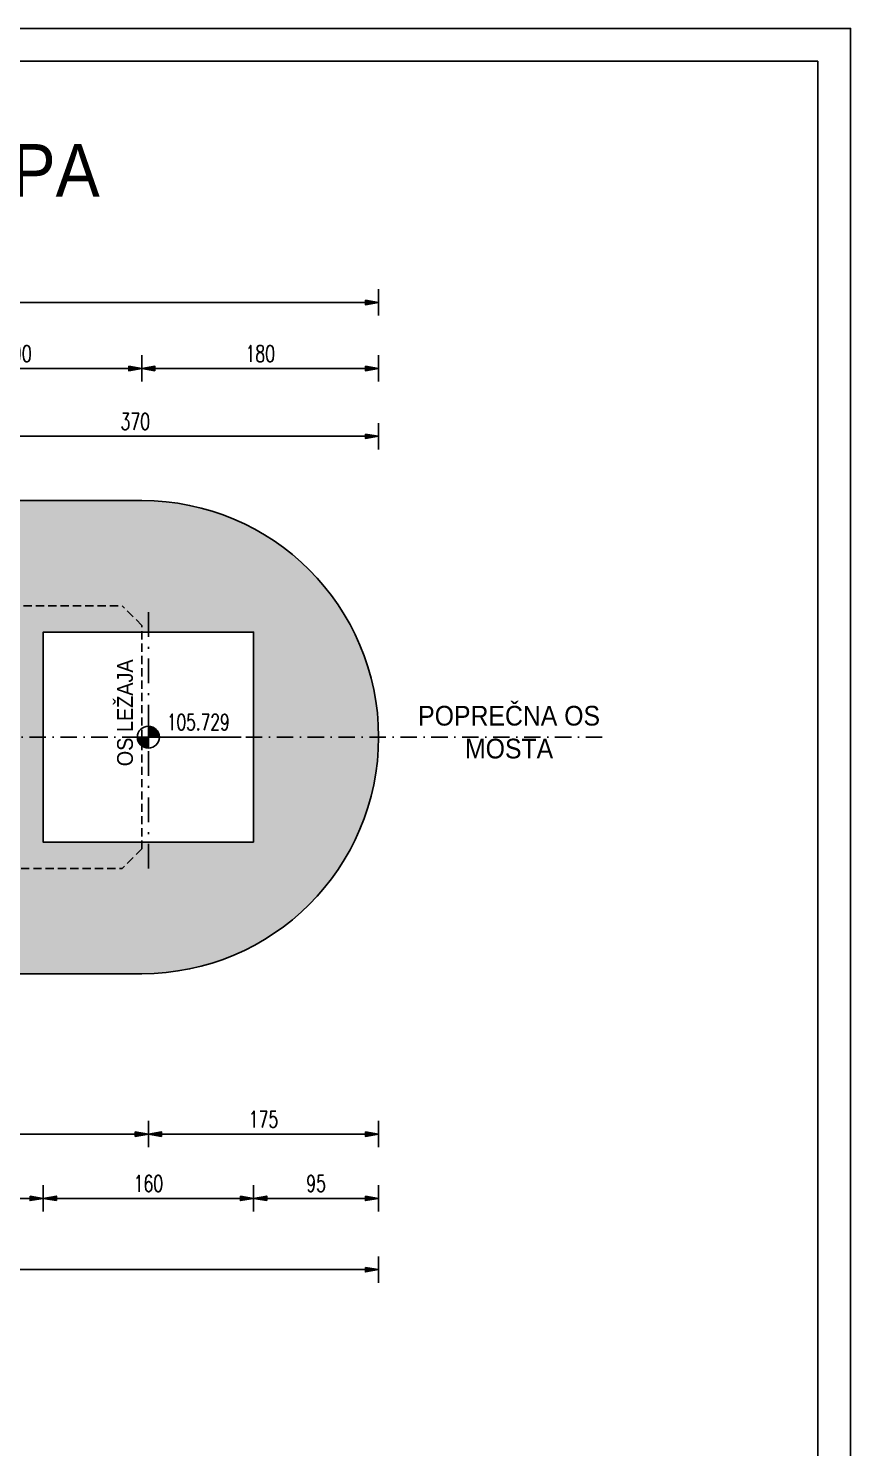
# Model space of a CAD drawing. Extents: x 729 to 13755, y 65128 to 68267.
# Drawn here: x 13130 to 13755, y 66981 to 68061 of the extents above; entities that cross this region are included whole.
import ezdxf
from ezdxf.enums import TextEntityAlignment as Align

# ---------------------------------------------------------------- set-up
doc = ezdxf.new("R2010")
doc.units = 0
doc.header["$LTSCALE"] = 50
doc.header["$PDMODE"] = 34
doc.header["$PDSIZE"] = 5
doc.linetypes.add('CENTER', pattern=[0.47, 0.25, -0.1, 0.02, -0.1])
doc.linetypes.add('HIDDEN2', pattern=[0.1875, 0.125, -0.0625])
doc.layers.get('DEFPOINTS').update_dxf_attribs({"linetype": 'CONTINUOUS'})
for name, color, linetype in [('BETON', 7, 'CONTINUOUS'), ('BETON TANKO', 40, 'CONTINUOUS'), ('KOTE', 4, 'CONTINUOUS'), ('NEVIDLJIVO', 9, 'HIDDEN2'), ('OSI', 2, 'CENTER'), ('POM', 9, 'CONTINUOUS'), ('TANKO', 8, 'CONTINUOUS'), ('TEKST', 7, 'CONTINUOUS')]:
    doc.layers.add(name, color=color, linetype=linetype)
doc.styles.add('KOTE', font='romans.shx', dxfattribs={"width": 0.7})
doc.styles.get("Standard").update_dxf_attribs({"font": 'romans.shx', "width": 0.9})
doc.dimstyles.new('M50', dxfattribs={"dimscale": 100, "dimtxt": 0.125, "dimasz": 0.1, "dimexe": 0.4, "dimexo": 2, "dimgap": 0.05, "dimtad": 1, "dimdec": 1, "dimrnd": 0.01, "dimdsep": 46, "dimtxsty": 'KOTE', "dimblk1": 'S', "dimblk2": 'S', "dimsah": 1, "dimcen": 0.4, "dimdle": 0.4, "dimse1": 1, "dimse2": 1, "dimclrd": 8, "dimclre": 251, "dimclrt": 4, "dimadec": 0, "dimazin": 0, "dimtfac": 1, "dimtdec": 1, "dimtmove": 2, "dimatfit": 3, "dimldrblk": 'S', "dimfxl": 0, "dimtvp": 1, "dimtolj": 1, "dimtzin": 4, "dimarcsym": 0})

# ---------------------------------------------------------------- blocks, each defined once
blk = doc.blocks.new('A$C58DB7958')
at = {"layer": 'TANKO'}
h = blk.add_hatch(color=256, dxfattribs=at)
edge = h.paths.add_edge_path()
edge.add_line((-5.98, 0), (0, 0))
edge.add_line((0, 0), (0, -5.98))
edge.add_arc((0, 0), 5.98, 180, 270, ccw=False)
h = blk.add_hatch(color=256, dxfattribs=at)
edge = h.paths.add_edge_path()
edge.add_line((0, 0), (5.98, 0))
edge.add_arc((0, 0), 5.98, 0, 90)
edge.add_line((0, 5.98), (0, 0))
for p, q in [((-5.98, 0), (0, 0)), ((0, 5.98), (0, 0)), ((0, 0), (0, -5.98)), ((0, 0), (5.98, 0)), ((5.98, 0), (50.34, 0))]:
    blk.add_line(p, q, dxfattribs=at)
for start, end in [(90, 180), (180, 270), (0, 90), (270, 0)]:
    blk.add_arc((0, 0), 5.98, start, end, dxfattribs=at)
blk = doc.blocks.new('S')
at = {"layer": 'KOTE', "color": 9}
blk.add_line((0, 1), (0, -1), dxfattribs=at)
blk.add_lwpolyline([(-1, 0.17), (-1, -0.17), (0, 0)], close=True, dxfattribs=at)
at = {"layer": 'KOTE', "color": 9, "linetype": 'ByBlock'}
blk.add_solid([(-1, 0.17), (-1, -0.17), (0, 0)], dxfattribs=at)
blk = doc.blocks.new('*D796')
at = {"layer": 'DEFPOINTS', "color": 0}
for p in [(13396.6, 67750.4), (13026.6, 67701.5), (13396.6, 67521.5)]:
    blk.add_point(p, dxfattribs=at)
at = {"layer": 'POM', "color": 8, "lineweight": -2}
blk.add_line((13036.6, 67750.4), (13386.6, 67750.4), dxfattribs=at)
at = {"layer": 'POM', "color": 8, "lineweight": -2, "xscale": 10, "yscale": 10, "zscale": 10, "rotation": 180}
blk.add_blockref('S', (13026.6, 67750.4), dxfattribs=at)
at = {"layer": 'POM', "color": 8, "lineweight": -2, "xscale": 10, "yscale": 10, "zscale": 10}
blk.add_blockref('S', (13396.6, 67750.4), dxfattribs=at)
at = {"layer": 'POM', "color": 4, "insert": (13211.6, 67761.6), "char_height": 12.5, "attachment_point": 5, "style": 'KOTE'}
blk.add_mtext('\\A1;370', dxfattribs=at)
blk = doc.blocks.new('*D803')
at = {"layer": 'DEFPOINTS', "color": 0}
for p in [(13216.6, 67802), (13026.6, 67701.5), (13216.6, 67701.5)]:
    blk.add_point(p, dxfattribs=at)
at = {"layer": 'POM', "color": 8, "lineweight": -2}
blk.add_line((13036.6, 67802), (13206.6, 67802), dxfattribs=at)
at = {"layer": 'POM', "color": 8, "lineweight": -2, "xscale": 10, "yscale": 10, "zscale": 10, "rotation": 180}
blk.add_blockref('S', (13026.6, 67802), dxfattribs=at)
at = {"layer": 'POM', "color": 8, "lineweight": -2, "xscale": 10, "yscale": 10, "zscale": 10}
blk.add_blockref('S', (13216.6, 67802), dxfattribs=at)
at = {"layer": 'POM', "color": 4, "insert": (13121.6, 67813.3), "char_height": 12.5, "attachment_point": 5, "style": 'KOTE'}
blk.add_mtext('\\A1;190', dxfattribs=at)
blk = doc.blocks.new('*D804')
at = {"layer": 'DEFPOINTS', "color": 0}
for p in [(13396.6, 67802), (13216.6, 67701.5), (13396.6, 67521.5)]:
    blk.add_point(p, dxfattribs=at)
at = {"layer": 'POM', "color": 8, "lineweight": -2}
blk.add_line((13226.6, 67802), (13386.6, 67802), dxfattribs=at)
at = {"layer": 'POM', "color": 8, "lineweight": -2, "xscale": 10, "yscale": 10, "zscale": 10, "rotation": 180}
blk.add_blockref('S', (13216.6, 67802), dxfattribs=at)
at = {"layer": 'POM', "color": 8, "lineweight": -2, "xscale": 10, "yscale": 10, "zscale": 10}
blk.add_blockref('S', (13396.6, 67802), dxfattribs=at)
at = {"layer": 'POM', "color": 4, "insert": (13306.6, 67813.3), "char_height": 12.5, "attachment_point": 5, "style": 'KOTE'}
blk.add_mtext('\\A1;180', dxfattribs=at)
blk = doc.blocks.new('*D805')
at = {"layer": 'DEFPOINTS', "color": 0}
for p in [(13396.6, 67852.2), (12226.6, 67521.5), (13396.6, 67521.5)]:
    blk.add_point(p, dxfattribs=at)
at = {"layer": 'POM', "color": 8, "lineweight": -2}
blk.add_line((12236.6, 67852.2), (13386.6, 67852.2), dxfattribs=at)
at = {"layer": 'POM', "color": 8, "lineweight": -2, "xscale": 10, "yscale": 10, "zscale": 10, "rotation": 180}
blk.add_blockref('S', (12226.6, 67852.2), dxfattribs=at)
at = {"layer": 'POM', "color": 8, "lineweight": -2, "xscale": 10, "yscale": 10, "zscale": 10}
blk.add_blockref('S', (13396.6, 67852.2), dxfattribs=at)
at = {"layer": 'POM', "color": 4, "insert": (12811.6, 67863.5), "char_height": 12.5, "attachment_point": 5, "style": 'KOTE'}
blk.add_mtext('\\A1;1170', dxfattribs=at)
blk = doc.blocks.new('*D808')
at = {"layer": 'DEFPOINTS', "color": 0}
for p in [(13221.6, 67421.5), (12811.6, 67321.4), (13221.6, 67219.4)]:
    blk.add_point(p, dxfattribs=at)
at = {"layer": 'POM', "color": 8, "lineweight": -2}
blk.add_line((12821.6, 67219.4), (13211.6, 67219.4), dxfattribs=at)
at = {"layer": 'POM', "color": 8, "lineweight": -2, "xscale": 10, "yscale": 10, "zscale": 10, "rotation": 180}
blk.add_blockref('S', (12811.6, 67219.4), dxfattribs=at)
at = {"layer": 'POM', "color": 8, "lineweight": -2, "xscale": 10, "yscale": 10, "zscale": 10}
blk.add_blockref('S', (13221.6, 67219.4), dxfattribs=at)
at = {"layer": 'POM', "color": 4, "insert": (13016.6, 67230.7), "char_height": 12.5, "attachment_point": 5, "style": 'KOTE'}
blk.add_mtext('\\A1;410', dxfattribs=at)
blk = doc.blocks.new('*D809')
at = {"layer": 'DEFPOINTS', "color": 0}
for p in [(13396.6, 67521.5), (13221.6, 67421.5), (13396.6, 67219.4)]:
    blk.add_point(p, dxfattribs=at)
at = {"layer": 'POM', "color": 8, "lineweight": -2}
blk.add_line((13231.6, 67219.4), (13386.6, 67219.4), dxfattribs=at)
at = {"layer": 'POM', "color": 8, "lineweight": -2, "xscale": 10, "yscale": 10, "zscale": 10, "rotation": 180}
blk.add_blockref('S', (13221.6, 67219.4), dxfattribs=at)
at = {"layer": 'POM', "color": 8, "lineweight": -2, "xscale": 10, "yscale": 10, "zscale": 10}
blk.add_blockref('S', (13396.6, 67219.4), dxfattribs=at)
at = {"layer": 'POM', "color": 4, "insert": (13309.1, 67230.7), "char_height": 12.5, "attachment_point": 5, "style": 'KOTE'}
blk.add_mtext('\\A1;175', dxfattribs=at)
blk = doc.blocks.new('*D818')
at = {"layer": 'DEFPOINTS', "color": 0}
for p in [(13141.6, 67441.5), (13026.6, 67341.5), (13141.6, 67170.5)]:
    blk.add_point(p, dxfattribs=at)
at = {"layer": 'POM', "color": 8, "lineweight": -2}
blk.add_line((13036.6, 67170.5), (13131.6, 67170.5), dxfattribs=at)
at = {"layer": 'POM', "color": 8, "lineweight": -2, "xscale": 10, "yscale": 10, "zscale": 10, "rotation": 180}
blk.add_blockref('S', (13026.6, 67170.5), dxfattribs=at)
at = {"layer": 'POM', "color": 8, "lineweight": -2, "xscale": 10, "yscale": 10, "zscale": 10}
blk.add_blockref('S', (13141.6, 67170.5), dxfattribs=at)
at = {"layer": 'POM', "color": 4, "insert": (13084.1, 67181.8), "char_height": 12.5, "attachment_point": 5, "style": 'KOTE'}
blk.add_mtext('\\A1;115', dxfattribs=at)
blk = doc.blocks.new('*D819')
at = {"layer": 'DEFPOINTS', "color": 0}
for p in [(13141.6, 67441.5), (13301.6, 67441.5), (13301.6, 67170.5)]:
    blk.add_point(p, dxfattribs=at)
at = {"layer": 'POM', "color": 8, "lineweight": -2}
blk.add_line((13151.6, 67170.5), (13291.6, 67170.5), dxfattribs=at)
at = {"layer": 'POM', "color": 8, "lineweight": -2, "xscale": 10, "yscale": 10, "zscale": 10, "rotation": 180}
blk.add_blockref('S', (13141.6, 67170.5), dxfattribs=at)
at = {"layer": 'POM', "color": 8, "lineweight": -2, "xscale": 10, "yscale": 10, "zscale": 10}
blk.add_blockref('S', (13301.6, 67170.5), dxfattribs=at)
at = {"layer": 'POM', "color": 4, "insert": (13221.6, 67181.8), "char_height": 12.5, "attachment_point": 5, "style": 'KOTE'}
blk.add_mtext('\\A1;160', dxfattribs=at)
blk = doc.blocks.new('*D820')
at = {"layer": 'DEFPOINTS', "color": 0}
for p in [(13396.6, 67521.5), (13301.6, 67441.5), (13396.6, 67170.5)]:
    blk.add_point(p, dxfattribs=at)
at = {"layer": 'POM', "color": 8, "lineweight": -2}
blk.add_line((13311.6, 67170.5), (13386.6, 67170.5), dxfattribs=at)
at = {"layer": 'POM', "color": 8, "lineweight": -2, "xscale": 10, "yscale": 10, "zscale": 10, "rotation": 180}
blk.add_blockref('S', (13301.6, 67170.5), dxfattribs=at)
at = {"layer": 'POM', "color": 8, "lineweight": -2, "xscale": 10, "yscale": 10, "zscale": 10}
blk.add_blockref('S', (13396.6, 67170.5), dxfattribs=at)
at = {"layer": 'POM', "color": 4, "insert": (13349.1, 67181.8), "char_height": 12.5, "attachment_point": 5, "style": 'KOTE'}
blk.add_mtext('\\A1;95', dxfattribs=at)
blk = doc.blocks.new('*D821')
at = {"layer": 'DEFPOINTS', "color": 0}
for p in [(12226.6, 67521.5), (13396.6, 67521.5), (13396.6, 67116.3)]:
    blk.add_point(p, dxfattribs=at)
at = {"layer": 'POM', "color": 8, "lineweight": -2}
blk.add_line((12236.6, 67116.3), (13386.6, 67116.3), dxfattribs=at)
at = {"layer": 'POM', "color": 8, "lineweight": -2, "xscale": 10, "yscale": 10, "zscale": 10, "rotation": 180}
blk.add_blockref('S', (12226.6, 67116.3), dxfattribs=at)
at = {"layer": 'POM', "color": 8, "lineweight": -2, "xscale": 10, "yscale": 10, "zscale": 10}
blk.add_blockref('S', (13396.6, 67116.3), dxfattribs=at)
at = {"layer": 'POM', "color": 4, "insert": (12811.6, 67127.5), "char_height": 12.5, "attachment_point": 5, "style": 'KOTE'}
blk.add_mtext('\\A1;1170', dxfattribs=at)

msp = doc.modelspace()

# ---------------------------------------------------------------- hatches: boundary and pattern name
at = {"layer": 'BETON TANKO'}
h = msp.add_hatch(dxfattribs=at)
h.set_pattern_fill('DOTS', color=256, scale=2, style=0)
edge = h.paths.add_edge_path(flags=16)
edge.add_arc((13049.11, 67611.46), 3.55, 0, 360)
edge = h.paths.add_edge_path(flags=16)
edge.add_arc((13074.11, 67611.46), 3.55, 0, 360)
edge = h.paths.add_edge_path(flags=16)
edge.add_arc((13099.11, 67611.46), 3.55, 0, 360)
edge = h.paths.add_edge_path(flags=16)
edge.add_arc((13099.11, 67431.46), 3.55, 0, 360)
edge = h.paths.add_edge_path(flags=16)
edge.add_arc((13074.11, 67431.46), 3.55, 0, 360)
edge = h.paths.add_edge_path(flags=16)
edge.add_arc((13049.11, 67431.46), 3.55, 0, 360)
h.paths.add_polyline_path([(13301.61, 67441.46), (13141.61, 67441.46), (13141.61, 67601.46), (13301.61, 67601.46)], flags=16)
edge = h.paths.add_edge_path()
edge.add_line((13026.61, 67701.46), (13216.61, 67701.46))
edge.add_arc((13216.61, 67521.46), 180, -90, 90, ccw=False)
edge.add_line((13216.61, 67341.46), (13026.61, 67341.46))
edge.add_line((13026.61, 67341.46), (13026.61, 67701.46))
h.paths.add_polyline_path([(13016.45, 67396.53), (13049.37, 67396.53), (13049.37, 67377.78), (13016.45, 67377.78)], flags=9)
h.paths.add_polyline_path([(13051.41, 67396.27), (13071.82, 67396.27), (13071.82, 67377.52), (13051.41, 67377.52)], flags=24)
h.paths.add_polyline_path([(13076.41, 67396.27), (13096.82, 67396.27), (13096.82, 67377.52), (13076.41, 67377.52)], flags=24)
h.paths.add_polyline_path([(13076.41, 67677.9), (13096.82, 67677.9), (13096.82, 67659.15), (13076.41, 67659.15)], flags=24)
h.paths.add_polyline_path([(13051.41, 67677.9), (13071.82, 67677.9), (13071.82, 67659.15), (13051.41, 67659.15)], flags=24)
h.paths.add_polyline_path([(13015.75, 67678.78), (13048.67, 67678.78), (13048.67, 67660.03), (13015.75, 67660.03)], flags=9)

# ---------------------------------------------------------------- linework, layer by layer
at = {"layer": 'BETON'}
for p, q in [((13026.61, 67701.46), (13216.61, 67701.46)), ((13026.61, 67341.46), (13216.61, 67341.46))]:
    msp.add_line(p, q, dxfattribs=at)
for points in [[(8850.77, 65128.08), (13755.48, 65128.08), (13755.48, 68060.75), (8850.77, 68060.75)], [(8975.77, 65153.08), (13730.48, 65153.08), (13730.48, 68035.75), (8975.77, 68035.75)]]:
    msp.add_lwpolyline(points, close=True, dxfattribs=at)
msp.add_arc((13216.61, 67521.46), 180, 270, 90, dxfattribs=at)
at = {"layer": 'BETON TANKO'}
msp.add_lwpolyline([(13301.61, 67441.46), (13141.61, 67441.46), (13141.61, 67601.46), (13301.61, 67601.46)], close=True, dxfattribs=at)
at = {"layer": 'NEVIDLJIVO'}
for p, q in [((12676.61, 67621.46), (13201.61, 67621.46)), ((13216.61, 67606.46), (13201.61, 67621.46)), ((13216.61, 67436.46), (13216.61, 67606.46)), ((13216.61, 67436.46), (13201.61, 67421.46)), ((12421.61, 67421.46), (13201.61, 67421.46))]:
    msp.add_line(p, q, dxfattribs=at)
at = {"layer": 'OSI', "ltscale": 1.5}
msp.add_line((13221.61, 67421.46), (13221.61, 67621.46), dxfattribs=at)
at = {"layer": 'OSI'}
msp.add_line((13566.67, 67521.46), (12196.61, 67521.46), dxfattribs=at)

# ---------------------------------------------------------------- block references
at = {"layer": 'TANKO', "xscale": 1.400000000000091, "yscale": 1.400000000001455, "zscale": 1.4}
msp.add_blockref('A$C58DB7958', (13221.61, 67521.46), dxfattribs=at)

# ---------------------------------------------------------------- texts
at = {"layer": 'KOTE', "style": 'KOTE', "width": 0.7}
msp.add_text('105.729', height=12.25, rotation=0.00621, dxfattribs=at).set_placement((13259.52, 67532.88, -458.38), align=Align.MIDDLE)
at = {"layer": 'TEKST', "attachment_point": 5}
for s, insert, char_height in [('{\\fArial|b0|i0|c238|p34;TLOCRT CENTRALNOG STUPA}', (12811.61, 67952.41), 40), ('{\\fArial|b0|i0|c238|p34;POPREČNA OS\\PMOSTA}', (13495.83, 67525.16), 15)]:
    msp.add_mtext(s, dxfattribs=dict(at, insert=insert, char_height=char_height))
at = {"layer": 'TEKST', "insert": (13203.88, 67539.97), "char_height": 12, "attachment_point": 5, "rotation": 90}
msp.add_mtext('{\\fArial|b0|i0|c238|p34;OS LEŽAJA}', dxfattribs=at)

# ---------------------------------------------------------------- dimensions: what is measured, and where the dimension line sits
at = {"layer": 'POM'}
for base, p1, p2, picture, middle in [((13396.61, 67852.23), (12226.61, 67521.46), (13396.61, 67521.46), '*D805', (12811.61, 67863.48)), ((13216.61, 67802.03), (13026.61, 67701.46), (13216.61, 67701.46), '*D803', (13121.61, 67813.28)), ((13396.61, 67802.03), (13216.61, 67701.46), (13396.61, 67521.46), '*D804', (13306.61, 67813.28)), ((13396.61, 67750.39), (13026.61, 67701.46), (13396.61, 67521.46), '*D796', (13211.61, 67761.64)), ((13396.61, 67116.28), (12226.61, 67521.46), (13396.61, 67521.46), '*D821', (12811.61, 67127.53)), ((13396.61, 67219.41), (13221.61, 67421.46), (13396.61, 67521.46), '*D809', (13309.11, 67230.66)), ((13396.61, 67170.54), (13301.61, 67441.46), (13396.61, 67521.46), '*D820', (13349.11, 67181.79)), ((13141.61, 67170.54), (13026.61, 67341.46), (13141.61, 67441.46), '*D818', (13084.11, 67181.79)), ((13301.61, 67170.54), (13141.61, 67441.46), (13301.61, 67441.46), '*D819', (13221.61, 67181.79)), ((13221.61, 67219.41), (12811.61, 67321.44), (13221.61, 67421.46), '*D808', (13016.61, 67230.66))]:
    dim = msp.add_linear_dim(base=base, p1=p1, p2=p2, dimstyle='M50', dxfattribs=at)
    dim.commit()
    dim.dimension.update_dxf_attribs({"geometry": picture, "text_midpoint": middle})

doc.saveas('drawing.dxf')
